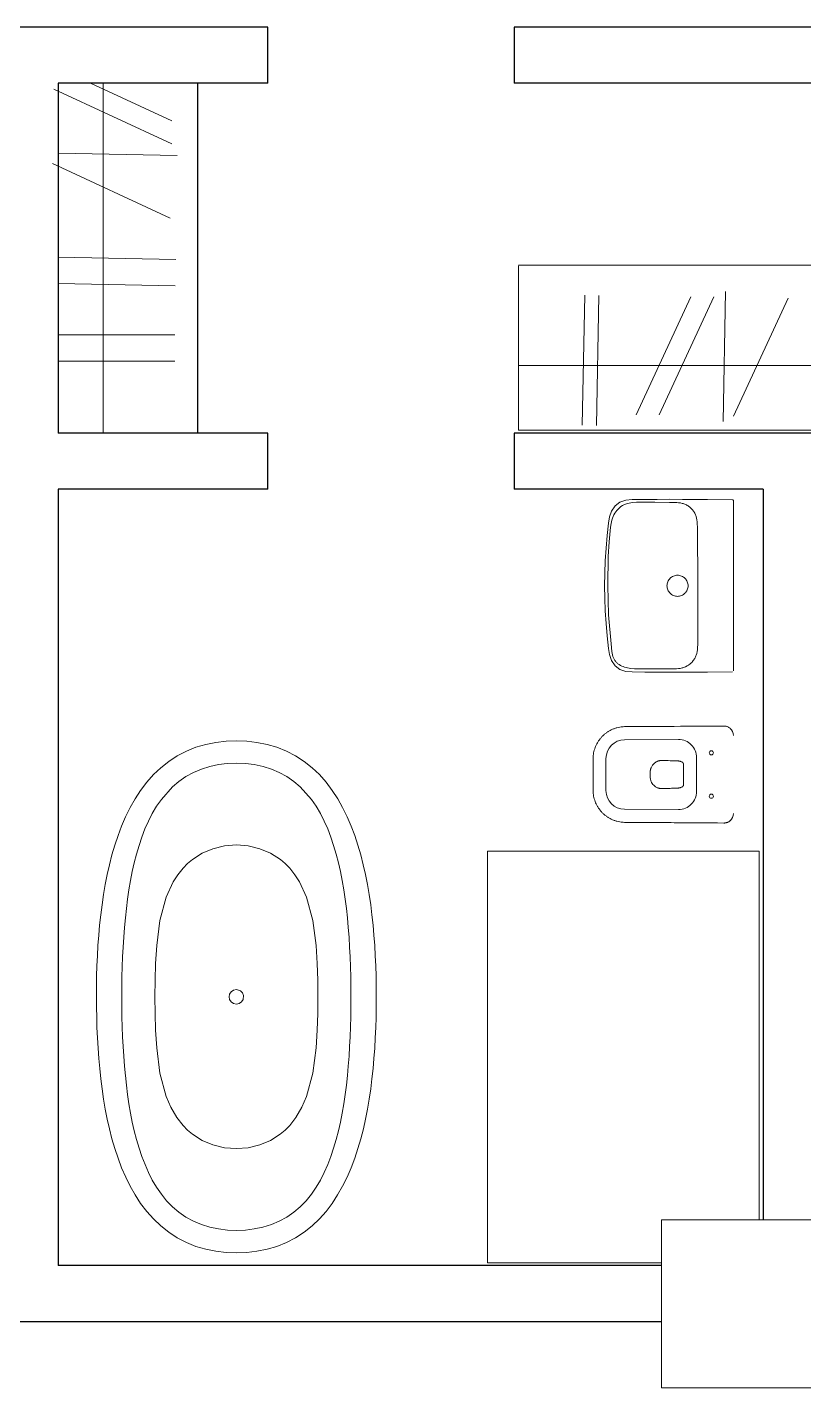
# Model space of a CAD drawing. Header units: inches. Extents: x 675 to 51927, y 19035 to 68555.
# Drawn here: x 13734 to 16509, y 27855 to 32716 of the extents above; entities that cross this region are included whole.
import ezdxf

# ---------------------------------------------------------------- set-up
doc = ezdxf.new("R2010")
doc.units = ezdxf.units.IN
doc.header["$LTSCALE"] = 0.5
doc.header["$MEASUREMENT"] = 0
for name, color, linetype, lineweight in [('00I-FURN', 30, 'Continuous', 9), ('Column', 192, 'Continuous', 13), ('Wall', 113, 'Continuous', 50)]:
    doc.layers.add(name, color=color, linetype=linetype, lineweight=lineweight)

# ---------------------------------------------------------------- blocks, each defined once
blk = doc.blocks.new('V1')
at = {"layer": '00I-FURN'}
for p, q in [((15958.6, 31023.9), (15941, 31010.5)), ((15979.7, 31030.6), (15958.6, 31023.9)), ((15975.8, 31015.8), (15978.8, 31017)), ((15978.8, 31017), (15981.8, 31018.1)), ((16002.2, 31032.8), (15979.7, 31030.6)), ((15981.8, 31018.1), (15984.9, 31019)), ((15984.9, 31019), (15991.2, 31020.6)), ((15991.2, 31020.6), (15997.6, 31021.6)), ((15997.6, 31021.6), (16004.1, 31022.4)), ((16047.1, 31033.3), (16002.2, 31032.8)), ((16004.1, 31022.4), (16017.4, 31023.1)), ((16017.4, 31023.1), (16030.7, 31023.2)), ((16030.7, 31023.2), (16082.9, 31023.1)), ((16091.9, 31033.6), (16047.1, 31033.3)), ((16082.9, 31023.1), (16135.1, 31022.6)), ((16136.7, 31033.8), (16091.9, 31033.6)), ((16135.1, 31022.6), (16148.4, 31022.6)), ((16181.6, 31033.7), (16136.7, 31033.8)), ((16148.4, 31022.6), (16161.6, 31022.2)), ((16161.6, 31022.2), (16168.2, 31021.7)), ((16168.2, 31021.7), (16174.6, 31020.7)), ((16174.6, 31020.7), (16180.9, 31019.4)), ((16180.9, 31019.4), (16184, 31018.5)), ((16271.3, 31033.1), (16181.6, 31033.7)), ((16184, 31018.5), (16187.1, 31017.5)), ((16187.1, 31017.5), (16190.1, 31016.4)), ((16190.1, 31016.4), (16193.1, 31015.1)), ((16361, 31031.8), (16271.3, 31033.1)), ((16362.1, 31031.6), (16361, 31031.8)), ((16363.1, 31030.9), (16362.1, 31031.6)), ((16363.7, 31029.9), (16363.1, 31030.9)), ((16364, 31028.8), (16363.7, 31029.9)), ((16364, 30724.9), (16364, 31028.8)), ((15921.4, 30970.8), (15917.9, 30948.6)), ((15928.3, 30992), (15921.4, 30970.8)), ((15941, 31010.5), (15928.3, 30992)), ((15931.8, 30966.1), (15934, 30972.2)), ((15934, 30972.2), (15936.7, 30978.1)), ((15936.7, 30978.1), (15939.7, 30983.8)), ((15939.7, 30983.8), (15943.3, 30989.2)), ((15943.3, 30989.2), (15947.3, 30994.4)), ((15947.3, 30994.4), (15951.7, 30999.2)), ((15951.7, 30999.2), (15956.5, 31003.7)), ((15956.5, 31003.7), (15961.7, 31007.7)), ((15961.7, 31007.7), (15967.1, 31011.3)), ((15967.1, 31011.3), (15969.9, 31012.9)), ((15969.9, 31012.9), (15972.8, 31014.4)), ((15972.8, 31014.4), (15975.8, 31015.8)), ((16193.1, 31015.1), (16196, 31013.7)), ((16196, 31013.7), (16198.9, 31012.1)), ((16198.9, 31012.1), (16201.7, 31010.4)), ((16201.7, 31010.4), (16204.4, 31008.6)), ((16204.4, 31008.6), (16207, 31006.7)), ((16207, 31006.7), (16209.5, 31004.6)), ((16209.5, 31004.6), (16212, 31002.5)), ((16212, 31002.5), (16214.3, 31000.2)), ((16214.3, 31000.2), (16216.5, 30997.8)), ((16216.5, 30997.8), (16218.6, 30995.4)), ((16218.6, 30995.4), (16220.6, 30992.8)), ((16220.6, 30992.8), (16222.4, 30990.2)), ((16222.4, 30990.2), (16224.1, 30987.5)), ((16224.1, 30987.5), (16225.7, 30984.7)), ((16225.7, 30984.7), (16227.1, 30981.8)), ((16227.1, 30981.8), (16228.4, 30978.9)), ((16228.4, 30978.9), (16229.5, 30975.9)), ((16229.5, 30975.9), (16230.5, 30972.8)), ((16230.5, 30972.8), (16232.2, 30966.6)), ((15917.9, 30948.6), (15912.7, 30904)), ((15919.9, 30882.1), (15924.9, 30934.1)), ((15924.9, 30934.1), (15927, 30947.1)), ((15927, 30947.1), (15929.9, 30959.9)), ((15929.9, 30959.9), (15931.8, 30966.1)), ((16232.2, 30966.6), (16233.4, 30960.2)), ((16233.4, 30960.2), (16234.3, 30953.6)), ((16234.3, 30953.6), (16235, 30947)), ((16235, 30947), (16235.7, 30933.7)), ((16235.7, 30933.7), (16236.6, 30724.9)), ((15912.7, 30904), (15908.9, 30859.3)), ((15916.5, 30830), (15919.9, 30882.1)), ((15908.9, 30859.3), (15905.8, 30814.6)), ((15915.1, 30725.6), (15916.5, 30830)), ((15905.8, 30814.6), (15903.3, 30724.9)), ((15903.3, 30724.9), (15904.3, 30680.1)), ((15917.9, 30621.2), (15915.1, 30725.6)), ((16126.7, 30728.6), (16126.5, 30724.9)), ((16126.5, 30724.9), (16126.7, 30721.2)), ((16127.2, 30732.2), (16126.7, 30728.6)), ((16128.1, 30735.8), (16127.2, 30732.2)), ((16129.4, 30739.3), (16128.1, 30735.8)), ((16130.9, 30742.6), (16129.4, 30739.3)), ((16132.8, 30745.8), (16130.9, 30742.6)), ((16135, 30748.8), (16132.8, 30745.8)), ((16137.5, 30751.5), (16135, 30748.8)), ((16140.3, 30754), (16137.5, 30751.5)), ((16143.3, 30756.2), (16140.3, 30754)), ((16146.4, 30758.1), (16143.3, 30756.2)), ((16149.8, 30759.7), (16146.4, 30758.1)), ((16153.3, 30761), (16149.8, 30759.7)), ((16156.9, 30761.9), (16153.3, 30761)), ((16160.5, 30762.4), (16156.9, 30761.9)), ((16164.2, 30762.6), (16160.5, 30762.4)), ((16167.9, 30762.4), (16164.2, 30762.6)), ((16171.6, 30761.9), (16167.9, 30762.4)), ((16175.2, 30761), (16171.6, 30761.9)), ((16178.7, 30759.7), (16175.2, 30761)), ((16182, 30758.1), (16178.7, 30759.7)), ((16185.2, 30756.2), (16182, 30758.1)), ((16188.2, 30754), (16185.2, 30756.2)), ((16190.9, 30751.5), (16188.2, 30754)), ((16193.4, 30748.8), (16190.9, 30751.5)), ((16195.6, 30745.8), (16193.4, 30748.8)), ((16197.5, 30742.6), (16195.6, 30745.8)), ((16199.1, 30739.3), (16197.5, 30742.6)), ((16200.3, 30735.8), (16199.1, 30739.3)), ((16201.2, 30732.2), (16200.3, 30735.8)), ((16201.8, 30728.6), (16201.2, 30732.2)), ((16201.9, 30724.9), (16201.8, 30728.6)), ((16201.8, 30721.2), (16201.9, 30724.9)), ((16236.6, 30724.9), (16236.7, 30516)), ((16364, 30420.9), (16364, 30724.9)), ((15904.3, 30680.1), (15905.8, 30635.3)), ((16126.7, 30721.2), (16127.2, 30717.5)), ((16127.2, 30717.5), (16128.1, 30713.9)), ((16128.1, 30713.9), (16129.4, 30710.4)), ((16129.4, 30710.4), (16130.9, 30707.1)), ((16130.9, 30707.1), (16132.8, 30703.9)), ((16132.8, 30703.9), (16135, 30700.9)), ((16135, 30700.9), (16137.5, 30698.2)), ((16137.5, 30698.2), (16140.3, 30695.7)), ((16140.3, 30695.7), (16143.3, 30693.5)), ((16143.3, 30693.5), (16146.4, 30691.6)), ((16146.4, 30691.6), (16149.8, 30690)), ((16149.8, 30690), (16153.3, 30688.7)), ((16153.3, 30688.7), (16156.9, 30687.8)), ((16156.9, 30687.8), (16160.5, 30687.3)), ((16160.5, 30687.3), (16164.2, 30687.1)), ((16164.2, 30687.1), (16167.9, 30687.3)), ((16167.9, 30687.3), (16171.6, 30687.8)), ((16171.6, 30687.8), (16175.2, 30688.7)), ((16175.2, 30688.7), (16178.7, 30690)), ((16178.7, 30690), (16182, 30691.6)), ((16182, 30691.6), (16185.2, 30693.5)), ((16185.2, 30693.5), (16188.2, 30695.7)), ((16188.2, 30695.7), (16190.9, 30698.2)), ((16190.9, 30698.2), (16193.4, 30700.9)), ((16193.4, 30700.9), (16195.6, 30703.9)), ((16195.6, 30703.9), (16197.5, 30707.1)), ((16197.5, 30707.1), (16199.1, 30710.4)), ((16199.1, 30710.4), (16200.3, 30713.9)), ((16200.3, 30713.9), (16201.2, 30717.5)), ((16201.2, 30717.5), (16201.8, 30721.2)), ((15905.8, 30635.3), (15908.9, 30590.5)), ((15908.9, 30590.5), (15912.7, 30545.8)), ((15926.8, 30517.2), (15917.9, 30621.2)), ((15912.7, 30545.8), (15917.9, 30501.3)), ((15917.9, 30501.3), (15921.3, 30479)), ((15929.6, 30490.6), (15926.8, 30517.2)), ((15930.6, 30484.3), (15929.6, 30490.6)), ((15931.9, 30478.2), (15930.6, 30484.3)), ((16232.7, 30483.3), (16230.9, 30477.1)), ((16234.1, 30489.7), (16232.7, 30483.3)), ((16235.1, 30496.2), (16234.1, 30489.7)), ((16235.9, 30502.8), (16235.1, 30496.2)), ((16236.7, 30516), (16235.9, 30502.8)), ((15921.3, 30479), (15928.3, 30457.9)), ((15928.3, 30457.9), (15941, 30439.3)), ((15933.5, 30472.4), (15931.9, 30478.2)), ((15934.4, 30469.7), (15933.5, 30472.4)), ((15935.5, 30467.1), (15934.4, 30469.7)), ((15936.7, 30464.5), (15935.5, 30467.1)), ((15937.9, 30462.1), (15936.7, 30464.5)), ((15939.3, 30459.8), (15937.9, 30462.1)), ((15940.8, 30457.5), (15939.3, 30459.8)), ((15942.3, 30455.4), (15940.8, 30457.5)), ((15941, 30439.3), (15958.7, 30425.8)), ((15944, 30453.4), (15942.3, 30455.4)), ((15945.7, 30451.5), (15944, 30453.4)), ((15947.6, 30449.7), (15945.7, 30451.5)), ((15949.5, 30447.9), (15947.6, 30449.7)), ((15951.5, 30446.3), (15949.5, 30447.9)), ((15953.5, 30444.7), (15951.5, 30446.3)), ((15955.7, 30443.3), (15953.5, 30444.7)), ((15960.2, 30440.6), (15955.7, 30443.3)), ((15964.9, 30438.2), (15960.2, 30440.6)), ((15969.8, 30436.2), (15964.9, 30438.2)), ((15975, 30434.4), (15969.8, 30436.2)), ((15980.3, 30432.9), (15975, 30434.4)), ((15985.9, 30431.6), (15980.3, 30432.9)), ((16186.4, 30433), (16183.4, 30432)), ((16189.5, 30434.2), (16186.4, 30433)), ((16192.4, 30435.4), (16189.5, 30434.2)), ((16198.2, 30438.4), (16192.4, 30435.4)), ((16203.8, 30441.8), (16198.2, 30438.4)), ((16209, 30445.8), (16203.8, 30441.8)), ((16211.5, 30447.9), (16209, 30445.8)), ((16213.9, 30450.1), (16211.5, 30447.9)), ((16216.2, 30452.4), (16213.9, 30450.1)), ((16218.3, 30454.9), (16216.2, 30452.4)), ((16220.4, 30457.4), (16218.3, 30454.9)), ((16222.3, 30460), (16220.4, 30457.4)), ((16224.1, 30462.7), (16222.3, 30460)), ((16225.7, 30465.4), (16224.1, 30462.7)), ((16227.2, 30468.3), (16225.7, 30465.4)), ((16228.6, 30471.2), (16227.2, 30468.3)), ((16229.8, 30474.1), (16228.6, 30471.2)), ((16230.9, 30477.1), (16229.8, 30474.1)), ((15958.7, 30425.8), (15979.7, 30419.1)), ((15979.7, 30419.1), (16002.2, 30417)), ((15997.6, 30429.7), (15985.9, 30431.6)), ((16010.2, 30428.5), (15997.6, 30429.7)), ((16002.2, 30417), (16047.1, 30416.4)), ((16037.5, 30427.7), (16010.2, 30428.5)), ((16067.8, 30427.9), (16037.5, 30427.7)), ((16047.1, 30416.4), (16091.9, 30416.2)), ((16132.2, 30427.9), (16067.8, 30427.9)), ((16091.9, 30416.2), (16136.7, 30416)), ((16147, 30427.9), (16132.2, 30427.9)), ((16136.7, 30416), (16181.6, 30416.1)), ((16160.9, 30428.3), (16147, 30427.9)), ((16167.5, 30428.9), (16160.9, 30428.3)), ((16174, 30429.8), (16167.5, 30428.9)), ((16180.3, 30431.2), (16174, 30429.8)), ((16183.4, 30432), (16180.3, 30431.2)), ((16181.6, 30416.1), (16271.3, 30416.7)), ((16271.3, 30416.7), (16361, 30418)), ((16167.8, 30175.5), (15974.7, 30174.5)), ((15908.6, 30108), (15908.6, 29993)), ((16232.5, 29990), (16232.5, 30111)), ((16066.6, 30043.3), (16066.6, 30057.7)), ((16167.8, 29925.6), (15974.7, 29926.5))]:
    blk.add_line(p, q, dxfattribs=at)
for centre in [(16285.1, 30128), (16285.1, 29973)]:
    blk.add_circle(centre, 7.5, dxfattribs=at)
for centre, radius, start, end in [((16330.5, 30190), 33.6, 0.0041, 49.2085), ((15975.1, 30108), 66.5, 90.295, 180), ((16168.1, 30111), 64.5, 0, 90.295), ((15975.1, 29993), 66.5, 180, 269.705), ((16168.1, 29990), 64.5, 269.705, 0), ((16330.5, 29911), 33.6, 310.8143, 359.9974)]:
    blk.add_arc(centre, radius, start, end, dxfattribs=at)
for points, knots in [([(15974.3, 30221.6), (15971.6, 30221.4), (15966.3, 30221.1), (15957.4, 30219.9), (15947.8, 30217.8), (15937.5, 30214.4), (15927.8, 30210.3), (15919, 30205.5), (15910.8, 30200.2), (15903.1, 30194.2), (15896, 30187.6), (15889.4, 30180.4), (15883.4, 30172.6), (15878.1, 30164.3), (15873.5, 30155.7), (15869.7, 30146.7), (15866.7, 30137.4), (15864.4, 30127.9), (15862.9, 30118.1), (15862.7, 30111.5), (15862.5, 30108.1)], [0, 0, 0, 0, 0.045687, 0.091373, 0.15284, 0.214444, 0.275914, 0.33116, 0.3866, 0.442041, 0.497288, 0.5529, 0.608712, 0.664523, 0.720132, 0.77556, 0.831189, 0.886816, 0.94224, 1, 1, 1, 1]), ([(16329.8, 30223.8), (16270.6, 30223.5), (16211.3, 30223), (16137.3, 30222.5), (16122.4, 30222.4), (16100.2, 30222.3), (16092.8, 30222.3), (16078, 30222.2), (16070.6, 30222.1), (16048.4, 30222), (16033.6, 30221.9), (16011.3, 30221.8), (16003.9, 30221.8), (15992.8, 30221.7), (15989.1, 30221.7), (15983.6, 30221.7), (15981.7, 30221.6), (15978.9, 30221.6), (15978, 30221.6), (15976.1, 30221.6), (15975.2, 30221.6), (15974.3, 30221.6)], [0, 0, 0, 0, 0.5, 0.5, 0.625, 0.625, 0.6875, 0.6875, 0.75, 0.75, 0.875, 0.875, 0.9375, 0.9375, 0.96875, 0.96875, 0.984375, 0.984375, 0.992187, 0.992187, 1, 1, 1, 1]), ([(16352.1, 30215.7), (16350.9, 30216.7), (16350.1, 30217.3), (16348.9, 30218.1), (16348.4, 30218.4), (16347.6, 30218.9), (16347.2, 30219.2), (16345, 30220.4), (16343.3, 30221.2), (16340.5, 30222.2), (16339.6, 30222.5), (16338.1, 30222.8), (16337.7, 30223), (16336.7, 30223.2), (16336.2, 30223.3), (16333.8, 30223.7), (16331.8, 30223.8), (16329.8, 30223.8)], [0, 0, 0, 0, 0.125, 0.125, 0.1875, 0.1875, 0.25, 0.25, 0.5, 0.5, 0.625, 0.625, 0.6875, 0.6875, 0.75, 0.75, 1, 1, 1, 1]), ([(15862.5, 30108.1), (15862.5, 30102.8), (15862.4, 30083.6), (15862.4, 30064.4), (15862.4, 30050.5)], [0, 0, 0, 0, 0.277738, 1, 1, 1, 1]), ([(16110.1, 30100.9), (16109.9, 30100.9), (16109.5, 30100.9), (16109, 30100.9), (16108.4, 30100.9), (16107.8, 30100.9), (16107.3, 30100.9), (16106.7, 30100.9), (16106.1, 30100.8), (16105.6, 30100.8), (16105, 30100.7), (16104.4, 30100.7), (16103.9, 30100.6), (16103.3, 30100.6), (16102.7, 30100.5), (16102.2, 30100.4), (16101.6, 30100.3), (16101.1, 30100.2), (16100.2, 30100.1), (16099, 30099.8), (16097.4, 30099.4), (16095.5, 30098.8), (16093.5, 30098.1), (16091, 30097.1), (16088.2, 30095.7), (16085.2, 30093.8), (16082.2, 30091.6), (16079.6, 30089.2), (16077, 30086.5), (16074.6, 30083.4), (16072.1, 30079.5), (16070.5, 30076.2), (16069.6, 30074), (16069.2, 30073), (16068.8, 30072), (16068.5, 30071), (16068.2, 30069.9), (16067.9, 30068.8), (16067.7, 30067.7), (16067.4, 30066.6), (16067.2, 30065.4), (16067, 30064.2), (16066.9, 30062.9), (16066.8, 30061.7), (16066.7, 30060.4), (16066.6, 30059.1), (16066.6, 30058.2), (16066.6, 30057.7)], [0, 0, 0, 0, 0.008226, 0.016444, 0.024655, 0.032862, 0.041066, 0.049267, 0.057466, 0.065666, 0.073868, 0.082072, 0.09028, 0.098494, 0.106714, 0.114942, 0.123179, 0.131426, 0.139686, 0.160741, 0.185305, 0.213382, 0.244976, 0.280089, 0.330912, 0.383221, 0.437023, 0.492326, 0.541013, 0.599203, 0.666895, 0.744087, 0.758741, 0.773738, 0.789079, 0.804764, 0.820793, 0.837166, 0.853883, 0.870944, 0.888349, 0.906097, 0.92419, 0.942627, 0.961407, 0.980532, 1, 1, 1, 1]), ([(16165.8, 30098.9), (16162.7, 30099), (16156.5, 30099.2), (16147.2, 30099.6), (16131.8, 30100.1), (16119.4, 30100.5), (16110.1, 30100.9)], [0, 0, 0, 0, 0.166649, 0.333411, 0.500175, 1, 1, 1, 1]), ([(16185.6, 30085.8), (16185.7, 30086.1), (16185.7, 30086.3), (16185.8, 30086.9), (16185.8, 30087.2), (16185.8, 30087.8), (16185.7, 30088.1), (16185.6, 30088.5), (16185.6, 30088.7), (16185.5, 30089), (16185.5, 30089.2), (16185.3, 30089.6), (16185.2, 30089.9), (16185, 30090.4), (16184.9, 30090.5), (16184.7, 30090.8), (16184.7, 30090.9), (16184.4, 30091.3), (16184.2, 30091.6), (16183.8, 30092), (16183.6, 30092.3), (16183, 30092.9), (16182.6, 30093.3), (16181.7, 30094), (16181.2, 30094.3), (16179.9, 30095.2), (16179, 30095.7), (16177.1, 30096.6), (16176.1, 30096.9), (16174.2, 30097.6), (16173.2, 30097.9), (16171.1, 30098.3), (16170.1, 30098.5), (16168, 30098.8), (16166.9, 30098.9), (16165.8, 30098.9)], [0, 0, 0, 0, 0.03125, 0.03125, 0.0625, 0.0625, 0.09375, 0.09375, 0.109375, 0.109375, 0.125, 0.125, 0.15625, 0.15625, 0.171875, 0.171875, 0.1875, 0.1875, 0.21875, 0.21875, 0.25, 0.25, 0.3125, 0.3125, 0.375, 0.375, 0.5, 0.5, 0.625, 0.625, 0.75, 0.75, 0.875, 0.875, 1, 1, 1, 1]), ([(15862.5, 29992.9), (15862.5, 29998.2), (15862.4, 30017.4), (15862.4, 30036.6), (15862.4, 30050.5)], [0, 0, 0, 0, 0.277738, 1, 1, 1, 1]), ([(16186.2, 30050.5), (16186.2, 30052), (16186.2, 30053.5), (16186.1, 30055.7), (16186.1, 30056.5), (16186.1, 30058), (16186.1, 30058.7), (16186, 30062.4), (16185.9, 30065.4), (16185.8, 30069.8), (16185.8, 30071.3), (16185.7, 30074.2), (16185.7, 30075.7), (16185.7, 30080), (16185.7, 30082.9), (16185.6, 30085.8)], [0, 0, 0, 0, 0.125, 0.125, 0.1875, 0.1875, 0.25, 0.25, 0.5, 0.5, 0.625, 0.625, 0.75, 0.75, 1, 1, 1, 1]), ([(16186.2, 30050.5), (16186.2, 30049), (16186.2, 30047.5), (16186.1, 30045.3), (16186.1, 30044.5), (16186.1, 30043.1), (16186.1, 30042.3), (16186, 30038.6), (16185.9, 30035.6), (16185.8, 30031.2), (16185.8, 30029.7), (16185.7, 30026.8), (16185.7, 30025.3), (16185.7, 30021), (16185.7, 30018.1), (16185.6, 30015.2)], [0, 0, 0, 0, 0.125, 0.125, 0.1875, 0.1875, 0.25, 0.25, 0.5, 0.5, 0.625, 0.625, 0.75, 0.75, 1, 1, 1, 1]), ([(16066.6, 30043.3), (16066.6, 30040.3), (16066.9, 30037.4), (16067.7, 30033.1), (16068, 30031.7), (16068.9, 30028.8), (16069.4, 30027.5), (16071, 30023.4), (16072.4, 30020.9), (16075.6, 30016.1), (16077.5, 30013.9), (16081.5, 30010), (16083.7, 30008.2), (16088.5, 30005.2), (16091, 30003.9), (16094.9, 30002.4), (16096.2, 30002), (16098.3, 30001.4), (16098.9, 30001.2), (16100.3, 30000.9), (16101, 30000.8), (16104.4, 30000.2), (16107.3, 30000), (16110.1, 30000.2)], [0, 0, 0, 0, 0.125, 0.125, 0.1875, 0.1875, 0.25, 0.25, 0.375, 0.375, 0.5, 0.5, 0.625, 0.625, 0.75, 0.75, 0.8125, 0.8125, 0.84375, 0.84375, 0.875, 0.875, 1, 1, 1, 1]), ([(16165.8, 30002.1), (16162.7, 30002), (16156.5, 30001.8), (16147.2, 30001.5), (16131.8, 30000.9), (16119.4, 30000.5), (16110.1, 30000.2)], [0, 0, 0, 0, 0.166649, 0.333411, 0.500175, 1, 1, 1, 1]), ([(16185.6, 30015.2), (16185.7, 30014.9), (16185.7, 30014.7), (16185.8, 30014.1), (16185.8, 30013.8), (16185.8, 30013.2), (16185.7, 30012.9), (16185.6, 30012.5), (16185.6, 30012.3), (16185.5, 30012), (16185.5, 30011.9), (16185.3, 30011.4), (16185.2, 30011.1), (16185, 30010.7), (16184.9, 30010.5), (16184.7, 30010.2), (16184.7, 30010.1), (16184.4, 30009.7), (16184.2, 30009.4), (16183.8, 30009), (16183.6, 30008.7), (16183, 30008.1), (16182.6, 30007.7), (16181.7, 30007), (16181.2, 30006.7), (16179.9, 30005.8), (16179, 30005.3), (16177.1, 30004.4), (16176.1, 30004.1), (16174.2, 30003.4), (16173.2, 30003.1), (16171.1, 30002.7), (16170.1, 30002.5), (16168, 30002.2), (16166.9, 30002.1), (16165.8, 30002.1)], [0, 0, 0, 0, 0.03125, 0.03125, 0.0625, 0.0625, 0.09375, 0.09375, 0.109375, 0.109375, 0.125, 0.125, 0.15625, 0.15625, 0.171875, 0.171875, 0.1875, 0.1875, 0.21875, 0.21875, 0.25, 0.25, 0.3125, 0.3125, 0.375, 0.375, 0.5, 0.5, 0.625, 0.625, 0.75, 0.75, 0.875, 0.875, 1, 1, 1, 1]), ([(15974.3, 29879.5), (15971.6, 29879.6), (15966.3, 29879.9), (15957.4, 29881.1), (15947.8, 29883.3), (15937.5, 29886.6), (15927.8, 29890.7), (15919, 29895.5), (15910.8, 29900.8), (15903.1, 29906.8), (15896, 29913.4), (15889.4, 29920.7), (15883.4, 29928.4), (15878.1, 29936.7), (15873.5, 29945.3), (15869.7, 29954.3), (15866.7, 29963.6), (15864.4, 29973.1), (15862.9, 29982.9), (15862.7, 29989.5), (15862.5, 29992.9)], [0, 0, 0, 0, 0.045687, 0.091373, 0.15284, 0.214444, 0.275914, 0.33116, 0.3866, 0.442041, 0.497288, 0.5529, 0.608712, 0.664523, 0.720132, 0.77556, 0.831189, 0.886816, 0.94224, 1, 1, 1, 1]), ([(16329.8, 29877.2), (16270.6, 29877.5), (16211.3, 29878), (16137.3, 29878.5), (16122.4, 29878.6), (16100.2, 29878.7), (16092.8, 29878.8), (16078, 29878.8), (16070.6, 29878.9), (16048.4, 29879), (16033.6, 29879.1), (16011.3, 29879.2), (16003.9, 29879.2), (15992.8, 29879.3), (15989.1, 29879.3), (15983.6, 29879.4), (15981.7, 29879.4), (15978.9, 29879.4), (15978, 29879.4), (15976.1, 29879.4), (15975.2, 29879.4), (15974.3, 29879.5)], [0, 0, 0, 0, 0.5, 0.5, 0.625, 0.625, 0.6875, 0.6875, 0.75, 0.75, 0.875, 0.875, 0.9375, 0.9375, 0.96875, 0.96875, 0.984375, 0.984375, 0.992187, 0.992187, 1, 1, 1, 1]), ([(16329.8, 29877.2), (16330.5, 29877.2), (16332.3, 29877.2), (16335.1, 29877.5), (16338.2, 29878.1), (16341.3, 29879), (16344.4, 29880.3), (16347.3, 29881.8), (16349.9, 29883.5), (16351.4, 29884.7), (16352.1, 29885.3)], [0, 0, 0, 0, 0.0851159, 0.2134022, 0.3486192, 0.4827037, 0.6175376, 0.7538046, 0.8895639, 1, 1, 1, 1])]:
    blk.add_open_spline(points, degree=3, knots=knots, dxfattribs=at)

msp = doc.modelspace()

# ---------------------------------------------------------------- linework, layer by layer
at = {"layer": '00I-FURN'}
for p, q in [((14250.5, 32299.1), (13829.2, 32494.6)), ((14250.5, 32381.5), (13960.3, 32516.2)), ((14005.3, 31265.6), (14005.3, 32516.2)), ((14269.4, 32257.5), (13844.1, 32265.7)), ((14245.3, 32033.5), (13824.1, 32228.9)), ((14264.6, 31886.5), (13844.1, 31894.6)), ((14262.7, 31792.1), (13844.1, 31800.2)), ((15725.9, 31758.8), (15716.9, 31294.5)), ((15776.7, 31757.8), (15767.7, 31293.5)), ((16105.5, 31752.6), (15910, 31331.3)), ((16187.9, 31752.6), (15992.4, 31331.3)), ((16229.5, 31771.5), (16220.6, 31307.2)), ((16453.5, 31747.5), (16258.1, 31326.2)), ((14261, 31617.2), (13844.1, 31617.2)), ((13844.1, 31522.7), (14261, 31522.7)), ((17487.6, 31507.5), (15489.3, 31507.5)), ((14336.7, 30143.3), (14302.7, 30129.6)), ((14371.9, 30153.6), (14336.7, 30143.3)), ((14408, 30160.6), (14371.9, 30153.6)), ((14444.6, 30164.7), (14408, 30160.6)), ((14481.4, 30166.1), (14444.6, 30164.7)), ((14518.2, 30164.7), (14481.4, 30166.1)), ((14554.8, 30160.6), (14518.2, 30164.7)), ((14590.9, 30153.6), (14554.8, 30160.6)), ((14626.1, 30143.3), (14590.9, 30153.6)), ((14660.1, 30129.6), (14626.1, 30143.3)), ((14239.7, 30093), (14211.1, 30070.4)), ((14270.3, 30112.8), (14239.7, 30093)), ((14302.7, 30129.6), (14270.3, 30112.8)), ((14692.5, 30112.8), (14660.1, 30129.6)), ((14723.1, 30093), (14692.5, 30112.8)), ((14751.7, 30070.4), (14723.1, 30093)), ((14184.9, 30045.5), (14160.9, 30018.4)), ((14211.1, 30070.4), (14184.9, 30045.5)), ((14327.9, 30053.3), (14301.1, 30038.4)), ((14356.3, 30065.5), (14327.9, 30053.3)), ((14386.2, 30074.8), (14356.3, 30065.5)), ((14417.3, 30081.3), (14386.2, 30074.8)), ((14449.1, 30085), (14417.3, 30081.3)), ((14481.4, 30086.2), (14449.1, 30085)), ((14513.7, 30085), (14481.4, 30086.2)), ((14545.5, 30081.3), (14513.7, 30085)), ((14576.6, 30074.8), (14545.5, 30081.3)), ((14606.5, 30065.5), (14576.6, 30074.8)), ((14634.9, 30053.3), (14606.5, 30065.5)), ((14661.7, 30038.4), (14634.9, 30053.3)), ((14777.9, 30045.5), (14751.7, 30070.4)), ((14801.9, 30018.4), (14777.9, 30045.5)), ((14160.9, 30018.4), (14139.1, 29989.5)), ((14253.2, 30001.6), (14213.5, 29957.2)), ((14276.2, 30021.1), (14253.2, 30001.6)), ((14301.1, 30038.4), (14276.2, 30021.1)), ((14686.6, 30021.1), (14661.7, 30038.4)), ((14709.6, 30001.6), (14686.6, 30021.1)), ((14749.3, 29957.2), (14709.6, 30001.6)), ((14823.7, 29989.5), (14801.9, 30018.4)), ((14119.4, 29959.1), (14101.7, 29927.6)), ((14139.1, 29989.5), (14119.4, 29959.1)), ((14213.5, 29957.2), (14196.4, 29932.7)), ((14766.4, 29932.7), (14749.3, 29957.2)), ((14843.4, 29959.1), (14823.7, 29989.5)), ((14861.1, 29927.6), (14843.4, 29959.1)), ((14101.7, 29927.6), (14085.7, 29895.2)), ((14181.1, 29906.8), (14167.3, 29879.6)), ((14196.4, 29932.7), (14181.1, 29906.8)), ((14781.7, 29906.8), (14766.4, 29932.7)), ((14795.5, 29879.6), (14781.7, 29906.8)), ((14877.1, 29895.2), (14861.1, 29927.6)), ((14071.5, 29861.9), (14058.7, 29828.1)), ((14085.7, 29895.2), (14071.5, 29861.9)), ((14154.9, 29851.4), (14143.8, 29822.3)), ((14167.3, 29879.6), (14154.9, 29851.4)), ((14807.9, 29851.4), (14795.5, 29879.6)), ((14819, 29822.3), (14807.9, 29851.4)), ((14891.3, 29861.9), (14877.1, 29895.2)), ((14904.1, 29828.1), (14891.3, 29861.9)), ((14058.7, 29828.1), (14047.2, 29793.8)), ((14143.8, 29822.3), (14133.8, 29792.4)), ((14829, 29792.4), (14819, 29822.3)), ((14915.6, 29793.8), (14904.1, 29828.1)), ((14037, 29759), (14027.9, 29723.9)), ((14047.2, 29793.8), (14037, 29759)), ((14124.8, 29761.9), (14116.8, 29730.7)), ((14133.8, 29792.4), (14124.8, 29761.9)), ((14324.3, 29742.4), (14359.3, 29764.8)), ((14359.3, 29764.8), (14397.4, 29780.9)), ((14397.4, 29780.9), (14438.9, 29790.9)), ((14438.9, 29790.9), (14481.4, 29794.2)), ((14481.4, 29794.2), (14523.9, 29790.9)), ((14523.9, 29790.9), (14565.4, 29780.9)), ((14565.4, 29780.9), (14603.5, 29764.8)), ((14603.5, 29764.8), (14638.5, 29742.4)), ((14838, 29761.9), (14829, 29792.4)), ((14846, 29730.7), (14838, 29761.9)), ((14925.8, 29759), (14915.6, 29793.8)), ((14934.9, 29723.9), (14925.8, 29759)), ((15379.1, 29771.7), (16349.1, 29771.7)), ((15379.1, 28301.7), (15379.1, 29771.7)), ((16349.1, 29771.7), (16349.1, 28454.8)), ((14027.9, 29723.9), (14019.9, 29688.5)), ((14116.8, 29730.7), (14109.6, 29699.1)), ((14272.2, 29687.5), (14291, 29711.2)), ((14291, 29711.2), (14306.9, 29727.6)), ((14306.9, 29727.6), (14324.3, 29742.4)), ((14638.5, 29742.4), (14655.9, 29727.6)), ((14655.9, 29727.6), (14671.9, 29711.2)), ((14671.9, 29711.2), (14690.6, 29687.5)), ((14853.2, 29699.1), (14846, 29730.7)), ((14942.9, 29688.5), (14934.9, 29723.9)), ((14019.9, 29688.5), (14012.8, 29652.8)), ((14103.2, 29666.9), (14097.6, 29634.2)), ((14109.6, 29699.1), (14103.2, 29666.9)), ((14230.7, 29607.4), (14256, 29662.1)), ((14256, 29662.1), (14272.2, 29687.5)), ((14690.6, 29687.5), (14706.8, 29662.1)), ((14706.8, 29662.1), (14732.1, 29607.4)), ((14859.6, 29666.9), (14853.2, 29699.1)), ((14865.2, 29634.2), (14859.6, 29666.9)), ((14950, 29652.8), (14942.9, 29688.5)), ((14006.7, 29616.9), (14001.4, 29580.8)), ((14012.8, 29652.8), (14006.7, 29616.9)), ((14097.6, 29634.2), (14092.6, 29601)), ((14208.4, 29524.7), (14230.7, 29607.4)), ((14732.1, 29607.4), (14754.4, 29524.7)), ((14870.2, 29601), (14865.2, 29634.2)), ((14956.1, 29616.9), (14950, 29652.8)), ((14961.4, 29580.8), (14956.1, 29616.9)), ((14001.4, 29580.8), (13996.8, 29544.5)), ((14088.4, 29567.4), (14084.7, 29533.4)), ((14092.6, 29601), (14088.4, 29567.4)), ((14874.4, 29567.4), (14870.2, 29601)), ((14878.2, 29533.4), (14874.4, 29567.4)), ((14966, 29544.5), (14961.4, 29580.8)), ((13996.8, 29544.5), (13992.9, 29508.1)), ((14084.7, 29533.4), (14081.5, 29499)), ((14196.7, 29434.5), (14208.4, 29524.7)), ((14754.4, 29524.7), (14766.1, 29434.5)), ((14881.3, 29499), (14878.2, 29533.4)), ((14969.9, 29508.1), (14966, 29544.5)), ((13989.7, 29471.7), (13987, 29435.1)), ((13992.9, 29508.1), (13989.7, 29471.7)), ((14078.8, 29464.3), (14076.6, 29429.3)), ((14081.5, 29499), (14078.8, 29464.3)), ((14884, 29464.3), (14881.3, 29499)), ((14886.2, 29429.3), (14884, 29464.3)), ((14973.1, 29471.7), (14969.9, 29508.1)), ((14975.8, 29435.1), (14973.1, 29471.7)), ((13987, 29435.1), (13984.9, 29398.5)), ((14076.6, 29429.3), (14074.9, 29394.1)), ((14192.7, 29371.2), (14196.7, 29434.5)), ((14766.1, 29434.5), (14770.1, 29371.2)), ((14887.9, 29394.1), (14886.2, 29429.3)), ((14977.9, 29398.5), (14975.8, 29435.1)), ((13984.9, 29398.5), (13983.3, 29361.9)), ((14074.9, 29394.1), (14073.6, 29358.6)), ((14190.9, 29311.5), (14192.7, 29371.2)), ((14770.1, 29371.2), (14771.9, 29311.5)), ((14889.2, 29358.6), (14887.9, 29394.1)), ((14979.5, 29361.9), (14977.9, 29398.5)), ((13982.2, 29325.2), (13981.6, 29288.4)), ((13983.3, 29361.9), (13982.2, 29325.2)), ((14072.7, 29323.1), (14072.2, 29287.4)), ((14073.6, 29358.6), (14072.7, 29323.1)), ((14890.1, 29323.1), (14889.2, 29358.6)), ((14890.6, 29287.4), (14890.1, 29323.1)), ((14980.6, 29325.2), (14979.5, 29361.9)), ((14981.2, 29288.4), (14980.6, 29325.2)), ((13981.6, 29288.4), (13981.4, 29251.7)), ((14072.2, 29287.4), (14072, 29251.7)), ((14190.5, 29251.7), (14190.9, 29311.5)), ((14457.4, 29261.6), (14463, 29270.1)), ((14463, 29270.1), (14471.5, 29275.7)), ((14471.5, 29275.7), (14481.4, 29277.7)), ((14481.4, 29277.7), (14495.8, 29273.3)), ((14495.8, 29273.3), (14503, 29266.1)), ((14503, 29266.1), (14506.9, 29256.8)), ((14771.9, 29311.5), (14772.4, 29251.7)), ((14890.8, 29251.7), (14890.6, 29287.4)), ((14981.4, 29251.7), (14981.2, 29288.4)), ((13981.4, 29251.7), (13981.6, 29214.9)), ((14072, 29251.7), (14072.2, 29216)), ((14190.9, 29191.9), (14190.5, 29251.7)), ((14455.4, 29251.7), (14457.4, 29261.6)), ((14457.4, 29241.7), (14455.4, 29251.7)), ((14463, 29233.3), (14457.4, 29241.7)), ((14471.5, 29227.7), (14463, 29233.3)), ((14481.4, 29225.7), (14471.5, 29227.7)), ((14491.4, 29227.7), (14481.4, 29225.7)), ((14499.8, 29233.3), (14491.4, 29227.7)), ((14505.4, 29241.7), (14499.8, 29233.3)), ((14506.9, 29256.8), (14505.4, 29241.7)), ((14772.4, 29251.7), (14771.9, 29191.9)), ((14890.6, 29216), (14890.8, 29251.7)), ((14981.2, 29214.9), (14981.4, 29251.7)), ((13981.6, 29214.9), (13982.3, 29178.2)), ((13982.3, 29178.2), (13983.4, 29141.5)), ((14072.2, 29216), (14072.7, 29180.3)), ((14072.7, 29180.3), (14073.6, 29144.8)), ((14192.6, 29132.2), (14190.9, 29191.9)), ((14771.9, 29191.9), (14770.2, 29132.2)), ((14889.2, 29144.8), (14890.1, 29180.3)), ((14890.1, 29180.3), (14890.6, 29216)), ((14979.5, 29141.5), (14980.6, 29178.2)), ((14980.6, 29178.2), (14981.2, 29214.9)), ((13983.4, 29141.5), (13984.9, 29104.8)), ((14073.6, 29144.8), (14074.9, 29109.3)), ((14196.7, 29068.9), (14192.6, 29132.2)), ((14770.2, 29132.2), (14766.1, 29068.9)), ((14887.9, 29109.3), (14889.2, 29144.8)), ((14977.9, 29104.8), (14979.5, 29141.5)), ((13984.9, 29104.8), (13987.1, 29068.2)), ((14074.9, 29109.3), (14076.6, 29074.1)), ((14076.6, 29074.1), (14078.8, 29039.1)), ((14884, 29039.1), (14886.2, 29074.1)), ((14886.2, 29074.1), (14887.9, 29109.3)), ((14975.8, 29068.2), (14977.9, 29104.8)), ((13987.1, 29068.2), (13989.7, 29031.7)), ((13989.7, 29031.7), (13993, 28995.2)), ((14078.8, 29039.1), (14081.5, 29004.4)), ((14208.5, 28978.8), (14196.7, 29068.9)), ((14766.1, 29068.9), (14754.3, 28978.8)), ((14881.3, 29004.4), (14884, 29039.1)), ((14969.8, 28995.2), (14973.1, 29031.7)), ((14973.1, 29031.7), (14975.8, 29068.2)), ((13993, 28995.2), (13996.8, 28958.9)), ((14081.5, 29004.4), (14084.7, 28969.9)), ((14230.7, 28896), (14208.5, 28978.8)), ((14754.3, 28978.8), (14732.1, 28896)), ((14878.2, 28970), (14881.3, 29004.4)), ((14966, 28958.9), (14969.8, 28995.2)), ((13996.8, 28958.9), (14001.4, 28922.7)), ((14084.7, 28970), (14088.4, 28935.9)), ((14088.4, 28935.9), (14092.7, 28902.3)), ((14870.2, 28902.3), (14874.4, 28935.9)), ((14874.4, 28935.9), (14878.2, 28970)), ((14961.4, 28922.7), (14966, 28958.9)), ((14001.4, 28922.7), (14006.6, 28886.6)), ((14006.6, 28886.6), (14012.7, 28850.7)), ((14092.7, 28902.3), (14097.6, 28869.1)), ((14247.2, 28857.2), (14230.7, 28896)), ((14732.1, 28896), (14715.6, 28857.2)), ((14865.2, 28869.1), (14870.2, 28902.3)), ((14950.1, 28850.7), (14956.2, 28886.6)), ((14956.2, 28886.6), (14961.4, 28922.7)), ((14012.7, 28850.7), (14019.7, 28815.1)), ((14097.6, 28869.1), (14103.2, 28836.4)), ((14103.2, 28836.4), (14109.6, 28804.2)), ((14268.5, 28820.8), (14247.2, 28857.2)), ((14715.6, 28857.2), (14694.3, 28820.8)), ((14853.2, 28804.2), (14859.6, 28836.4)), ((14859.6, 28836.4), (14865.2, 28869.1)), ((14943.1, 28815.1), (14950.1, 28850.7)), ((14019.7, 28815.1), (14027.7, 28779.6)), ((14109.6, 28804.2), (14116.8, 28772.5)), ((14290.9, 28792.1), (14268.5, 28820.8)), ((14307, 28775.8), (14290.9, 28792.1)), ((14671.9, 28792.1), (14655.8, 28775.8)), ((14694.3, 28820.8), (14671.9, 28792.1)), ((14846, 28772.5), (14853.2, 28804.2)), ((14935.1, 28779.6), (14943.1, 28815.1)), ((14027.7, 28779.6), (14036.8, 28744.5)), ((14036.8, 28744.5), (14047.1, 28709.7)), ((14116.8, 28772.5), (14124.9, 28741.5)), ((14124.9, 28741.5), (14133.9, 28711.1)), ((14324.5, 28761), (14307, 28775.8)), ((14359.3, 28738.7), (14324.5, 28761)), ((14397.4, 28722.5), (14359.3, 28738.7)), ((14603.5, 28738.7), (14565.4, 28722.5)), ((14638.3, 28761), (14603.5, 28738.7)), ((14655.8, 28775.8), (14638.3, 28761)), ((14828.9, 28711.1), (14837.9, 28741.5)), ((14837.9, 28741.5), (14846, 28772.5)), ((14915.7, 28709.7), (14926, 28744.5)), ((14926, 28744.5), (14935.1, 28779.6)), ((14047.1, 28709.7), (14058.6, 28675.2)), ((14133.9, 28711.1), (14143.9, 28681.3)), ((14438.9, 28712.5), (14397.4, 28722.5)), ((14481.4, 28709.2), (14438.9, 28712.5)), ((14523.9, 28712.5), (14481.4, 28709.2)), ((14565.4, 28722.5), (14523.9, 28712.5)), ((14818.9, 28681.3), (14828.9, 28711.1)), ((14904.2, 28675.2), (14915.7, 28709.7)), ((14058.6, 28675.2), (14071.5, 28641.2)), ((14071.5, 28641.2), (14085.9, 28607.7)), ((14143.9, 28681.3), (14155, 28652.3)), ((14155, 28652.3), (14167.3, 28624.2)), ((14795.5, 28624.2), (14807.8, 28652.3)), ((14807.8, 28652.3), (14818.9, 28681.3)), ((14876.9, 28607.7), (14891.3, 28641.2)), ((14891.3, 28641.2), (14904.2, 28675.2)), ((14085.9, 28607.7), (14101.9, 28575.2)), ((14167.3, 28624.2), (14181.1, 28597.1)), ((14181.1, 28597.1), (14196.4, 28571)), ((14766.4, 28571), (14781.7, 28597.1)), ((14781.7, 28597.1), (14795.5, 28624.2)), ((14860.9, 28575.2), (14876.9, 28607.7)), ((14101.9, 28575.2), (14119.6, 28543.7)), ((14119.6, 28543.7), (14139.3, 28513.5)), ((14196.4, 28571), (14213.5, 28546.2)), ((14213.5, 28546.2), (14232.3, 28523)), ((14730.5, 28523), (14749.3, 28546.2)), ((14749.3, 28546.2), (14766.4, 28571)), ((14823.5, 28513.5), (14843.2, 28543.7)), ((14843.2, 28543.7), (14860.9, 28575.2)), ((14139.3, 28513.5), (14161, 28484.9)), ((14232.3, 28523), (14253.2, 28501.5)), ((14253.2, 28501.5), (14276.1, 28482)), ((14686.7, 28482), (14709.6, 28501.5)), ((14709.6, 28501.5), (14730.5, 28523)), ((14801.8, 28484.9), (14823.5, 28513.5)), ((14161, 28484.9), (14184.9, 28458.1)), ((14184.9, 28458.1), (14211, 28433.3)), ((14276.1, 28482), (14301.1, 28464.7)), ((14301.1, 28464.7), (14327.9, 28449.9)), ((14327.9, 28449.9), (14356.3, 28437.8)), ((14606.5, 28437.8), (14634.9, 28449.9)), ((14634.9, 28449.9), (14661.7, 28464.7)), ((14661.7, 28464.7), (14686.7, 28482)), ((14751.8, 28433.3), (14777.9, 28458.1)), ((14777.9, 28458.1), (14801.8, 28484.9)), ((14211, 28433.3), (14239.6, 28410.8)), ((14239.6, 28410.8), (14270.2, 28390.9)), ((14270.2, 28390.9), (14302.7, 28373.9)), ((14356.3, 28437.8), (14386.3, 28428.6)), ((14386.3, 28428.6), (14417.3, 28422.2)), ((14417.3, 28422.2), (14449.2, 28418.4)), ((14449.2, 28418.4), (14481.4, 28417.2)), ((14481.4, 28417.2), (14513.6, 28418.4)), ((14513.6, 28418.4), (14545.5, 28422.2)), ((14545.5, 28422.2), (14576.5, 28428.6)), ((14576.5, 28428.6), (14606.5, 28437.8)), ((14660.1, 28373.9), (14692.6, 28390.9)), ((14692.6, 28390.9), (14723.2, 28410.8)), ((14723.2, 28410.8), (14751.8, 28433.3)), ((14302.7, 28373.9), (14336.7, 28360.1)), ((14336.7, 28360.1), (14371.8, 28349.8)), ((14371.8, 28349.8), (14407.9, 28342.7)), ((14407.9, 28342.7), (14444.5, 28338.6)), ((14518.3, 28338.6), (14554.9, 28342.7)), ((14554.9, 28342.7), (14591, 28349.8)), ((14591, 28349.8), (14626.1, 28360.1)), ((14626.1, 28360.1), (14660.1, 28373.9)), ((14444.5, 28338.6), (14481.4, 28337.3)), ((14481.4, 28337.3), (14518.3, 28338.6)), ((16000.6, 28301.7), (15379.1, 28301.7))]:
    msp.add_line(p, q, dxfattribs=at)
at = {"layer": '00I-FURN', "lineweight": 30}
msp.add_line((14344.1, 31265.6), (14344.1, 32516.2), dxfattribs=at)
at = {"layer": '00I-FURN', "lineweight": 20}
for p, q in [((17231.4, 31865.6), (15489.3, 31865.6)), ((15489.3, 31863.7), (15489.3, 31276.3)), ((15489.3, 31276.3), (17772.8, 31276.3))]:
    msp.add_line(p, q, dxfattribs=at)
at = {"layer": 'Column'}
for p, q in [((16000.6, 28454.8), (17000.6, 28454.8)), ((16000.6, 27854.8), (16000.6, 28454.8)), ((17000.6, 27854.8), (16000.6, 27854.8))]:
    msp.add_line(p, q, dxfattribs=at)
at = {"layer": 'Wall', "lineweight": 30}
for p, q in [((14594.1, 32716.2), (13644.1, 32716.2)), ((14594.1, 32516.2), (14594.1, 32716.2)), ((17831.4, 32716.2), (15474.1, 32716.2)), ((15474.1, 32716.2), (15474.1, 32516.2)), ((14594.1, 32516.2), (13844.1, 32516.2)), ((13844.1, 32516.2), (13844.1, 31265.6)), ((17831.4, 32516.2), (15474.1, 32516.2)), ((14594.1, 31265.6), (13844.1, 31265.6)), ((14594.1, 31065.6), (14594.1, 31265.6)), ((17831.4, 31265.6), (15474.1, 31265.6)), ((15474.1, 31265.6), (15474.1, 31065.6)), ((14594.1, 31065.6), (13844.1, 31065.6)), ((13844.1, 31065.6), (13844.1, 28291.3)), ((16364.1, 31065.6), (15474.1, 31065.6)), ((16364.1, 31065.6), (16364.1, 28454.8)), ((16000.6, 28291.3), (13844.1, 28291.3)), ((13343.7, 28091.3), (16000.6, 28091.3))]:
    msp.add_line(p, q, dxfattribs=at)

# ---------------------------------------------------------------- block references
at = {"layer": 'Wall'}
msp.add_blockref('V1', (-106.6, -4.5), dxfattribs=at)

doc.saveas('drawing.dxf')
